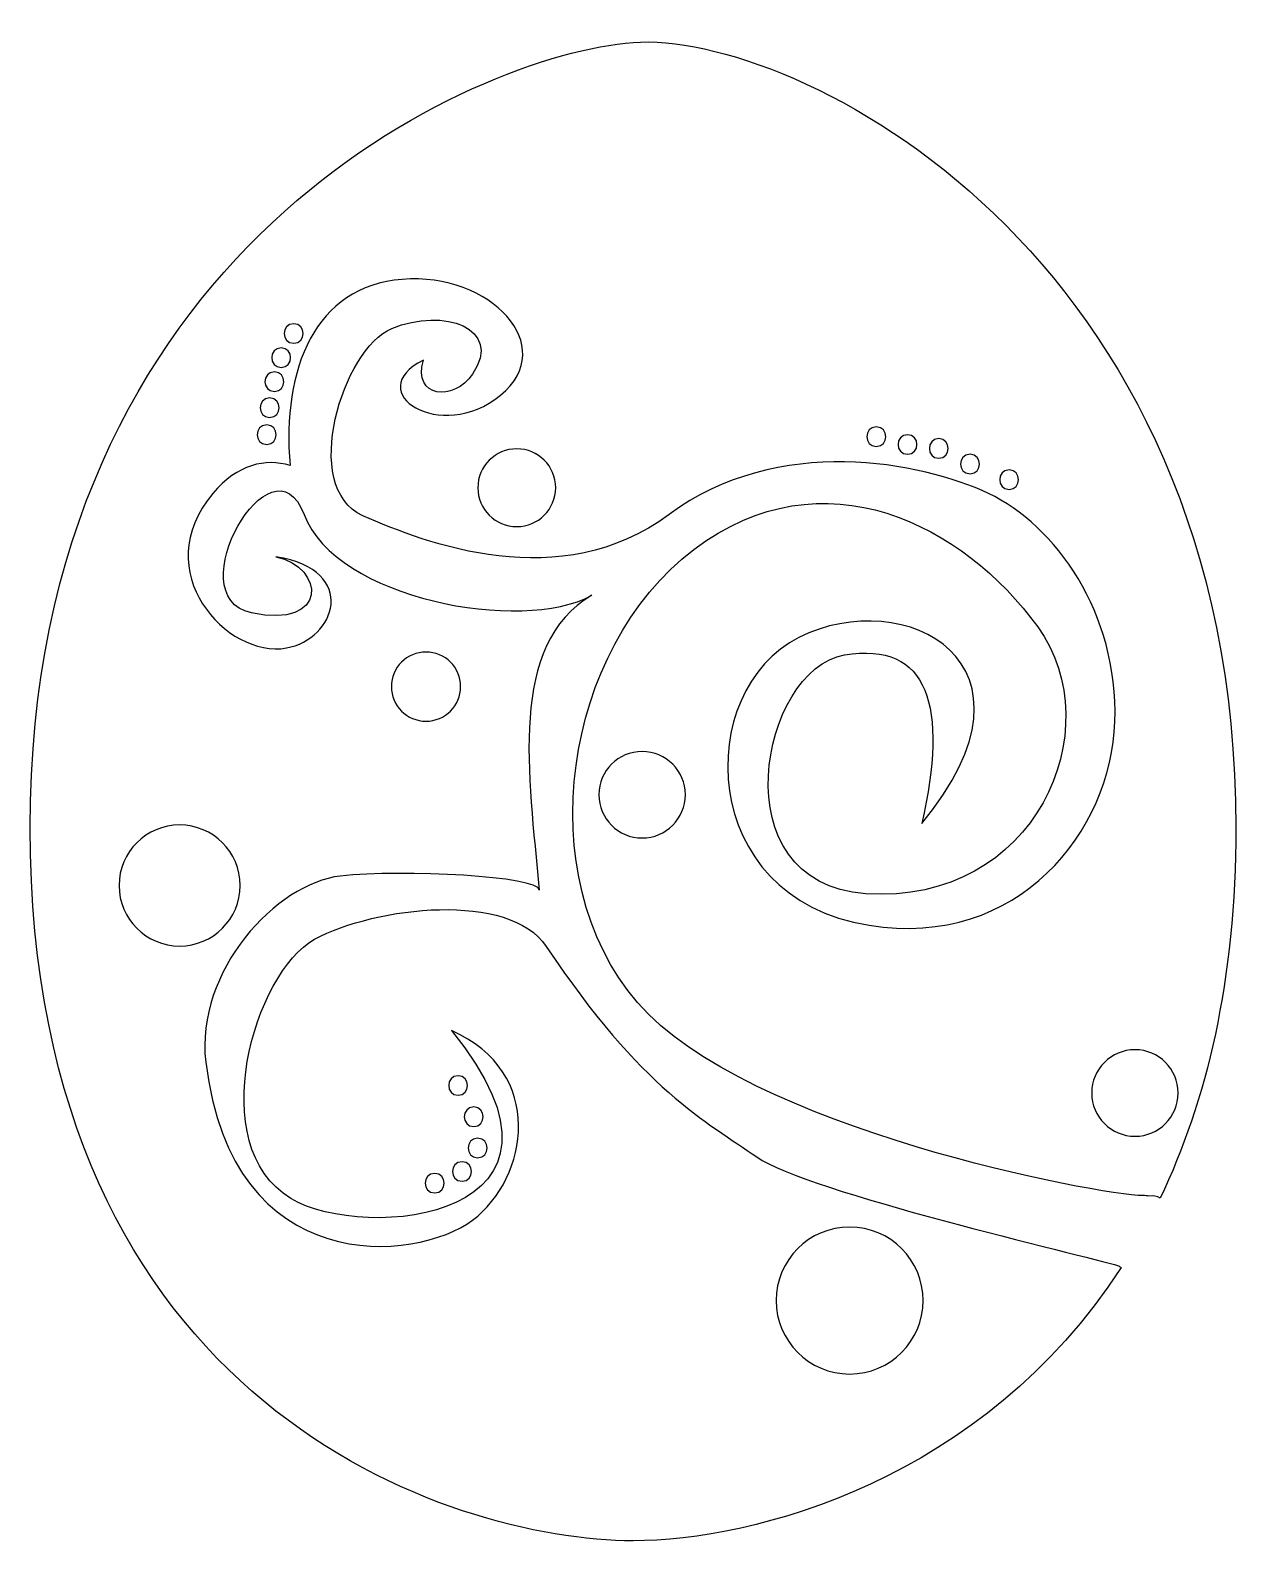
# Model space of a CAD drawing. Header units: centimetres. Extents: x -8.2 to 8.2, y -10.1 to 10.3.
import ezdxf

# ---------------------------------------------------------------- set-up
doc = ezdxf.new("R2010")
doc.units = ezdxf.units.CM
doc.header["$MEASUREMENT"] = 0
doc.layers.add('Camada 1', color=7, linetype='Continuous')

msp = doc.modelspace()

# ---------------------------------------------------------------- linework, layer by layer
at = {"layer": 'Camada 1', "color": 250}
for points, knots in [([(0, 10.14037), (-2.14892, 9.97463), (-8.16255, 7.3402), (-8.16255, -0.49371), (-8.16255, -0.49371), (-8.16255, -8.3276), (-2.44808, -10.14693), (0, -10.14693), (0, -10.14693), (1.63804, -10.14693), (4.73832, -9.33222), (6.61075, -6.44647), (6.61075, -6.44647), (6.59649, -6.44068), (6.58376, -6.4329), (6.57268, -6.42361), (6.57268, -6.42361), (6.09622, -6.28068), (2.35234, -5.42327), (1.67728, -4.95022), (1.67728, -4.95022), (1.00196, -4.47704), (0.12216, -4.04677), (-1.1748, -2.09822), (-1.1748, -2.09822), (-1.67111, -1.35252), (-3.48324, -1.55215), (-4.31191, -2.00321), (-4.31191, -2.00321), (-5.1295, -2.44821), (-5.81662, -4.79978), (-4.63293, -5.51288), (-4.63293, -5.51288), (-3.64159, -6.10999), (-0.36658, -5.80577), (-2.45808, -3.239), (-2.45808, -3.239), (-1.17461, -3.80068), (-1.41231, -5.23539), (-2.17289, -5.8058), (-2.17289, -5.8058), (-2.93346, -6.37622), (-5.43057, -6.61455), (-5.78541, -3.66688), (-5.78541, -3.66688), (-5.93419, -2.43106), (-4.82082, -1.24226), (-3.96531, -1.14709), (-3.96531, -1.14709), (-3.10978, -1.05192), (-1.26979, -1.14778), (-1.26979, -1.33778), (-1.26979, -1.33778), (-1.41237, 0.23091), (-1.69752, 1.98959), (-0.55679, 2.65499), (-0.55679, 2.65499), (-1.50749, 2.13209), (-4.02669, 2.60742), (-4.4545, 3.74822), (-4.4545, 3.74822), (-4.8823, 4.88902), (-6.18157, 2.63536), (-5.1675, 2.41731), (-5.1675, 2.41731), (-4.11938, 2.19196), (-4.16923, 3.03522), (-4.83471, 3.17783), (-4.83471, 3.17783), (-3.69401, 2.9877), (-4.03527, 2.05819), (-4.69221, 1.94193), (-4.69221, 1.94193), (-5.50615, 1.79821), (-6.57533, 2.98333), (-5.69032, 4.03343), (-5.69032, 4.03343), (-5.35205, 4.43483), (-4.97732, 4.50881), (-4.64463, 4.41372), (-4.64463, 4.41372), (-4.75284, 5.71899), (-4.31192, 6.83791), (-3.12362, 6.93292), (-3.12362, 6.93292), (-1.9353, 7.02793), (-0.9847, 6.02971), (-1.79269, 5.36431), (-1.79269, 5.36431), (-2.60073, 4.69888), (-3.69401, 5.4118), (-2.8384, 5.83961), (-2.8384, 5.83961), (-2.9894, 5.32518), (-2.42441, 5.27385), (-2.17292, 5.64951), (-2.17292, 5.64951), (-1.7548, 6.27401), (-2.56135, 6.5579), (-3.2662, 6.26742), (-3.2662, 6.26742), (-3.93126, 5.99329), (-4.51271, 4.11324), (-3.65712, 3.73292), (-3.65712, 3.73292), (-2.80153, 3.3526), (-0.9847, 2.6549), (0.4888, 3.74819), (0.4888, 3.74819), (1.96232, 4.84147), (3.91121, 4.46119), (4.81429, 4.03338), (4.81429, 4.03338), (5.71742, 3.60558), (6.57321, 2.41725), (6.52551, 0.94376), (6.52551, 0.94376), (6.47783, -0.52973), (5.23019, -2.13718), (3.19814, -1.81307), (3.19814, -1.81307), (0.84618, -1.43781), (0.82168, 1.37148), (2.2477, 2.08456), (2.2477, 2.08456), (3.67351, 2.79759), (5.71742, 1.75169), (3.91119, -0.43472), (3.91119, -0.43472), (4.27031, 1.14733), (4.00623, 2.03707), (2.86542, 1.84689), (2.86542, 1.84689), (1.72461, 1.65671), (1.15902, -1.25104), (3.15083, -1.38534), (3.15083, -1.38534), (5.45162, -1.54052), (6.47802, 0.84875), (5.47972, 2.22725), (5.47972, 2.22725), (4.48161, 3.60557), (2.58036, 4.60379), (0.82152, 3.27288), (0.82152, 3.27288), (-0.93703, 1.94189), (-1.41241, -1.14762), (0.06111, -2.85884), (0.06111, -2.85884), (1.53457, -4.57003), (6.33533, -5.47316), (6.90572, -5.47316), (6.90572, -5.47316), (6.93628, -5.47316), (6.96239, -5.47604), (6.98483, -5.4812), (6.98483, -5.4812), (7.04433, -5.47154), (7.09685, -5.48271), (7.1372, -5.50861), (7.1372, -5.50861), (7.76598, -4.2031), (8.16254, -2.55716), (8.16254, -0.49378), (8.16254, -0.49378), (8.16255, 7.3402), (2.14892, 10.30613), (0, 10.14037)], [0, 0, 0, 0, 0.02325581, 0.02325581, 0.02325581, 0.02325581, 0.04651163, 0.04651163, 0.04651163, 0.04651163, 0.06976744, 0.06976744, 0.06976744, 0.06976744, 0.09302326, 0.09302326, 0.09302326, 0.09302326, 0.11627907, 0.11627907, 0.11627907, 0.11627907, 0.13953488, 0.13953488, 0.13953488, 0.13953488, 0.1627907, 0.1627907, 0.1627907, 0.1627907, 0.18604651, 0.18604651, 0.18604651, 0.18604651, 0.20930233, 0.20930233, 0.20930233, 0.20930233, 0.23255814, 0.23255814, 0.23255814, 0.23255814, 0.25581395, 0.25581395, 0.25581395, 0.25581395, 0.27906977, 0.27906977, 0.27906977, 0.27906977, 0.30232558, 0.30232558, 0.30232558, 0.30232558, 0.3255814, 0.3255814, 0.3255814, 0.3255814, 0.34883721, 0.34883721, 0.34883721, 0.34883721, 0.37209302, 0.37209302, 0.37209302, 0.37209302, 0.39534884, 0.39534884, 0.39534884, 0.39534884, 0.41860465, 0.41860465, 0.41860465, 0.41860465, 0.44186047, 0.44186047, 0.44186047, 0.44186047, 0.46511628, 0.46511628, 0.46511628, 0.46511628, 0.48837209, 0.48837209, 0.48837209, 0.48837209, 0.51162791, 0.51162791, 0.51162791, 0.51162791, 0.53488372, 0.53488372, 0.53488372, 0.53488372, 0.55813953, 0.55813953, 0.55813953, 0.55813953, 0.58139535, 0.58139535, 0.58139535, 0.58139535, 0.60465116, 0.60465116, 0.60465116, 0.60465116, 0.62790698, 0.62790698, 0.62790698, 0.62790698, 0.65116279, 0.65116279, 0.65116279, 0.65116279, 0.6744186, 0.6744186, 0.6744186, 0.6744186, 0.69767442, 0.69767442, 0.69767442, 0.69767442, 0.72093023, 0.72093023, 0.72093023, 0.72093023, 0.74418605, 0.74418605, 0.74418605, 0.74418605, 0.76744186, 0.76744186, 0.76744186, 0.76744186, 0.79069767, 0.79069767, 0.79069767, 0.79069767, 0.81395349, 0.81395349, 0.81395349, 0.81395349, 0.8372093, 0.8372093, 0.8372093, 0.8372093, 0.86046512, 0.86046512, 0.86046512, 0.86046512, 0.88372093, 0.88372093, 0.88372093, 0.88372093, 0.90697674, 0.90697674, 0.90697674, 0.90697674, 0.93023256, 0.93023256, 0.93023256, 0.93023256, 0.95348837, 0.95348837, 0.95348837, 0.95348837, 1, 1, 1, 1]), ([(-4.59452, 6.06684), (-4.76515, 6.06684), (-4.76515, 6.33142), (-4.59452, 6.33142), (-4.59452, 6.33142), (-4.42389, 6.33142), (-4.42389, 6.06684), (-4.59452, 6.06684)], [0, 0, 0, 0, 0.33333333, 0.33333333, 0.33333333, 0.33333333, 1, 1, 1, 1]), ([(-4.76411, 5.74072), (-4.93474, 5.74072), (-4.93474, 6.0053), (-4.76411, 6.0053), (-4.76411, 6.0053), (-4.59348, 6.0053), (-4.59348, 5.74072), (-4.76411, 5.74072)], [0, 0, 0, 0, 0.33333333, 0.33333333, 0.33333333, 0.33333333, 1, 1, 1, 1]), ([(-4.85542, 5.41457), (-5.02605, 5.41457), (-5.02605, 5.67915), (-4.85542, 5.67915), (-4.85542, 5.67915), (-4.68479, 5.67915), (-4.68482, 5.41457), (-4.85542, 5.41457)], [0, 0, 0, 0, 0.33333333, 0.33333333, 0.33333333, 0.33333333, 1, 1, 1, 1]), ([(-4.92067, 5.06233), (-5.0913, 5.06233), (-5.0913, 5.32691), (-4.92067, 5.32691), (-4.92067, 5.32691), (-4.75004, 5.32691), (-4.75004, 5.06233), (-4.92067, 5.06233)], [0, 0, 0, 0, 0.33333333, 0.33333333, 0.33333333, 0.33333333, 1, 1, 1, 1]), ([(-4.9598, 4.69704), (-5.13043, 4.69704), (-5.13043, 4.96162), (-4.9598, 4.96162), (-4.9598, 4.96162), (-4.78917, 4.96162), (-4.78917, 4.69704), (-4.9598, 4.69704)], [0, 0, 0, 0, 0.33333333, 0.33333333, 0.33333333, 0.33333333, 1, 1, 1, 1]), ([(3.29406, 4.6699), (3.12346, 4.6699), (3.12346, 4.93448), (3.29406, 4.93448), (3.29406, 4.93448), (3.46466, 4.93448), (3.46467, 4.6699), (3.29406, 4.6699)], [0, 0, 0, 0, 0.33333333, 0.33333333, 0.33333333, 0.33333333, 1, 1, 1, 1]), ([(3.7174, 4.56406), (3.5468, 4.56406), (3.5468, 4.82864), (3.7174, 4.82864), (3.7174, 4.82864), (3.888, 4.82864), (3.888, 4.56406), (3.7174, 4.56406)], [0, 0, 0, 0, 0.33333333, 0.33333333, 0.33333333, 0.33333333, 1, 1, 1, 1]), ([(4.14073, 4.51115), (3.97013, 4.51115), (3.97013, 4.77573), (4.14073, 4.77573), (4.14073, 4.77573), (4.31133, 4.77573), (4.31133, 4.51115), (4.14073, 4.51115)], [0, 0, 0, 0, 0.33333333, 0.33333333, 0.33333333, 0.33333333, 1, 1, 1, 1]), ([(-1.57372, 3.58428), (-1.86468, 3.58428), (-2.10058, 3.82018), (-2.10058, 4.11112), (-2.10058, 4.11112), (-2.10058, 4.40206), (-1.86468, 4.63796), (-1.57372, 4.63796), (-1.57372, 4.63796), (-1.28278, 4.63796), (-1.0468, 4.40206), (-1.0468, 4.11112), (-1.0468, 4.11112), (-1.0468, 3.82016), (-1.28278, 3.58428), (-1.57372, 3.58428)], [0, 0, 0, 0, 0.2, 0.2, 0.2, 0.2, 0.4, 0.4, 0.4, 0.4, 0.6, 0.6, 0.6, 0.6, 1, 1, 1, 1]), ([(4.56406, 4.29948), (4.39346, 4.29948), (4.39346, 4.56406), (4.56406, 4.56406), (4.56406, 4.56406), (4.73466, 4.56406), (4.73467, 4.29948), (4.56406, 4.29948)], [0, 0, 0, 0, 0.33333333, 0.33333333, 0.33333333, 0.33333333, 1, 1, 1, 1]), ([(5.09323, 4.08781), (4.92263, 4.08781), (4.92263, 4.35239), (5.09323, 4.35239), (5.09323, 4.35239), (5.26383, 4.35239), (5.26383, 4.08781), (5.09323, 4.08781)], [0, 0, 0, 0, 0.33333333, 0.33333333, 0.33333333, 0.33333333, 1, 1, 1, 1]), ([(-2.80302, 1.88672), (-2.54431, 1.88672), (-2.33465, 1.67698), (-2.33465, 1.41835), (-2.33465, 1.41835), (-2.33465, 1.15972), (-2.54431, 0.94998), (-2.80302, 0.94998), (-2.80302, 0.94998), (-3.06173, 0.94998), (-3.27139, 1.15972), (-3.27139, 1.41835), (-3.27139, 1.41835), (-3.27136, 1.67698), (-3.06171, 1.88672), (-2.80302, 1.88672)], [0, 0, 0, 0, 0.2, 0.2, 0.2, 0.2, 0.4, 0.4, 0.4, 0.4, 0.6, 0.6, 0.6, 0.6, 1, 1, 1, 1]), ([(0.12385, -0.63053), (-0.19942, -0.63053), (-0.46162, -0.3683), (-0.46162, -0.04503), (-0.46162, -0.04503), (-0.46162, 0.27824), (-0.19939, 0.54047), (0.12385, 0.54047), (0.12385, 0.54047), (0.44714, 0.54047), (0.70937, 0.27824), (0.70937, -0.04503), (0.70937, -0.04503), (0.70935, -0.3683), (0.44712, -0.63053), (0.12385, -0.63053)], [0, 0, 0, 0, 0.2, 0.2, 0.2, 0.2, 0.4, 0.4, 0.4, 0.4, 0.6, 0.6, 0.6, 0.6, 1, 1, 1, 1]), ([(-5.32006, -1.27431), (-5.32006, -1.72685), (-5.68698, -2.09394), (-6.13966, -2.09394), (-6.13966, -2.09394), (-6.59234, -2.09394), (-6.95926, -1.72688), (-6.95926, -1.27431), (-6.95926, -1.27431), (-6.95926, -0.82174), (-6.59234, -0.45471), (-6.13966, -0.45471), (-6.13966, -0.45471), (-5.68698, -0.45471), (-5.32006, -0.82172), (-5.32006, -1.27431)], [0, 0, 0, 0, 0.2, 0.2, 0.2, 0.2, 0.4, 0.4, 0.4, 0.4, 0.6, 0.6, 0.6, 0.6, 1, 1, 1, 1]), ([(6.79715, -4.66963), (6.47388, -4.66963), (6.21165, -4.4074), (6.21165, -4.08413), (6.21165, -4.08413), (6.21165, -3.76086), (6.47388, -3.49861), (6.79715, -3.49861), (6.79715, -3.49861), (7.12044, -3.49861), (7.38262, -3.76087), (7.38262, -4.08413), (7.38262, -4.08413), (7.38262, -4.40739), (7.12044, -4.66963), (6.79715, -4.66963)], [0, 0, 0, 0, 0.2, 0.2, 0.2, 0.2, 0.4, 0.4, 0.4, 0.4, 0.6, 0.6, 0.6, 0.6, 1, 1, 1, 1]), ([(-2.36802, -3.84969), (-2.19739, -3.84969), (-2.19739, -4.11427), (-2.36802, -4.11427), (-2.36802, -4.11427), (-2.53865, -4.11427), (-2.53865, -3.84969), (-2.36802, -3.84969)], [0, 0, 0, 0, 0.33333333, 0.33333333, 0.33333333, 0.33333333, 1, 1, 1, 1]), ([(-2.15635, -4.5376), (-2.32698, -4.5376), (-2.32698, -4.27302), (-2.15635, -4.27302), (-2.15635, -4.27302), (-1.98572, -4.27302), (-1.98572, -4.5376), (-2.15635, -4.5376)], [0, 0, 0, 0, 0.33333333, 0.33333333, 0.33333333, 0.33333333, 1, 1, 1, 1]), ([(-2.10344, -4.96094), (-2.27407, -4.96094), (-2.27407, -4.69636), (-2.10344, -4.69636), (-2.10344, -4.69636), (-1.93281, -4.69636), (-1.93281, -4.96094), (-2.10344, -4.96094)], [0, 0, 0, 0, 0.33333333, 0.33333333, 0.33333333, 0.33333333, 1, 1, 1, 1]), ([(-2.3151, -5.27844), (-2.48573, -5.27844), (-2.48573, -5.01386), (-2.3151, -5.01386), (-2.3151, -5.01386), (-2.14447, -5.01386), (-2.14447, -5.27844), (-2.3151, -5.27844)], [0, 0, 0, 0, 0.33333333, 0.33333333, 0.33333333, 0.33333333, 1, 1, 1, 1]), ([(-2.68552, -5.43719), (-2.85615, -5.43719), (-2.85615, -5.17261), (-2.68552, -5.17261), (-2.68552, -5.17261), (-2.51489, -5.17261), (-2.51489, -5.43719), (-2.68552, -5.43719)], [0, 0, 0, 0, 0.33333333, 0.33333333, 0.33333333, 0.33333333, 1, 1, 1, 1]), ([(2.93367, -5.89891), (3.48316, -5.89891), (3.92869, -6.34428), (3.92869, -6.89393), (3.92869, -6.89393), (3.92869, -7.44355), (3.48313, -7.88895), (2.93367, -7.88895), (2.93367, -7.88895), (2.38416, -7.88895), (1.93865, -7.44355), (1.93865, -6.89393), (1.93865, -6.89393), (1.93863, -6.34428), (2.38416, -5.89891), (2.93367, -5.89891)], [0, 0, 0, 0, 0.2, 0.2, 0.2, 0.2, 0.4, 0.4, 0.4, 0.4, 0.6, 0.6, 0.6, 0.6, 1, 1, 1, 1])]:
    msp.add_open_spline(points, degree=3, knots=knots, dxfattribs=at)

doc.saveas('drawing.dxf')
